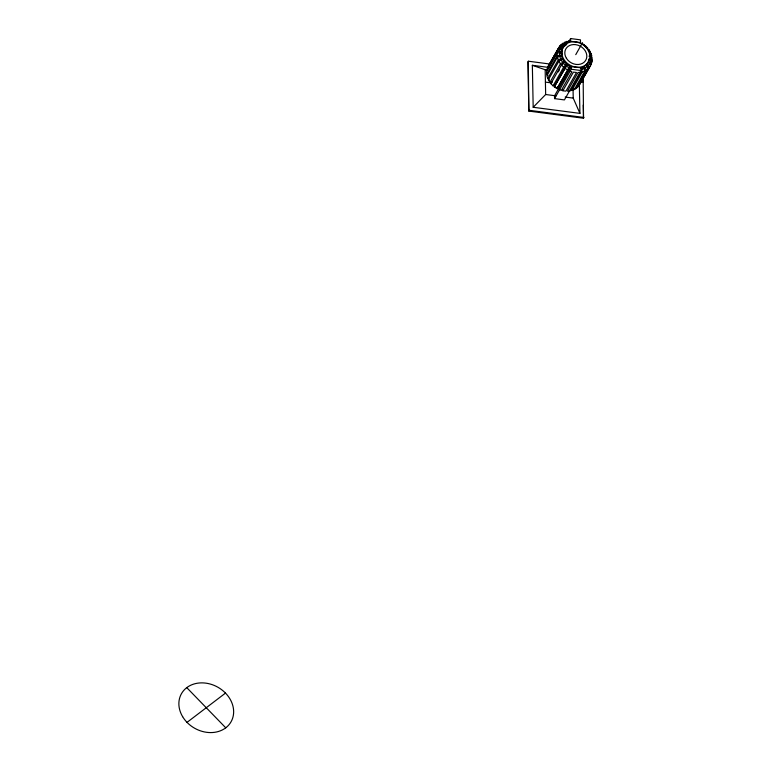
<?xml version="1.0" encoding="UTF-8"?>
<svg xmlns="http://www.w3.org/2000/svg" width="771" height="771" viewBox="0 0 771 771"><rect width="100%" height="100%" fill="white"/><g stroke="black" fill="none" stroke-linecap="round" stroke-linejoin="round"><path stroke-width="1.16" d="M580.92 72.204L577.999 72.522L567.446 91.171L570.367 90.853L580.92 72.204L580.939 70.498M557.327 51.628L558.059 49.093L560.334 48.814L562.088 49.469L561.355 52.004L559.601 51.349L557.327 51.628L546.774 70.267L547.506 67.742L558.059 49.093M559.601 51.349L560.334 48.814M571.764 67.414L570.347 66.701L568.95 70.643L558.397 89.291L561.346 90.38L571.899 71.732L568.95 70.643M580.669 82.796L581.401 80.271M589.988 62.586L590.721 60.051L588.967 59.396L588.234 61.931L589.988 62.586L591.222 64.147L578.635 86.169L590.653 65.362L589.593 63.424L588.013 62.403L586.288 65.651M591.222 64.147L591.955 61.622L590.721 60.051M549.704 64.003L528.308 61.208L527.875 61.979L528.848 111.091L583.512 118.233L583.165 77.929M558.628 47.879L548.075 66.528L560.093 45.72L562.204 45.817L563.784 46.829L562.31 48.997L560.729 47.975L558.628 47.879L560.093 45.72M550.465 63.386L551.641 61.314M552.807 59.242L556.325 53.026M557.5 50.953L561.018 44.737L563.129 43.089L564.95 43.484L566.251 44.805L564.141 46.453L562.84 45.132L561.018 44.737M546.649 74.353L557.202 55.705L561.346 55.252L561.288 52.524L557.154 52.977L546.6 71.626L546.649 74.353L547.94 75.51M547.718 78.497L558.271 59.849L562.271 58.538L561.433 55.801L557.433 57.112L546.88 75.76L547.718 78.497L548.942 79.22M560.777 53.43L561.943 51.368M528.848 111.091L528.308 61.208M568.853 41.586L570.579 38.55L580.447 39.841L580.505 42.569L570.627 41.277L570.579 38.55M560.835 56.158L562.001 54.095M552.479 82.121L549.906 82.42L548.335 79.856L558.888 61.208L562.512 59.068L564.073 61.632L562.338 64.706M549.906 82.42L560.459 63.771L564.073 61.632M550.87 83.644L561.423 64.995L564.449 62.114L566.637 64.321L555.043 84.81L553.058 85.851L550.87 83.644L551.602 83.586M558.281 71.876L559.438 69.833M553.058 85.851L563.601 67.202L566.637 64.321M554.301 86.863L567.128 64.716L569.779 66.422L558.185 86.911L556.961 88.569L554.301 86.863L567.128 64.716M575.754 54.654L582.51 42.713M556.961 88.569L569.779 66.422M570.347 66.701L558.753 87.19L558.397 89.291M558.522 88.8L554.513 95.893L554.561 98.621L564.43 99.912L581.055 70.527L581.006 67.8L571.138 66.508L569.991 68.542M562.531 81.707L564.825 77.659M565.972 75.635L567.119 73.602M554.561 98.621L571.186 69.245L571.138 66.508M562.878 90.756L573.431 72.108L576.467 72.503L565.924 91.151L562.878 90.756L562.329 90.053M582.915 68.648L584.071 66.595L586.182 64.947L588.263 68.503L577.71 87.152L575.6 88.8L573.778 88.405M571.793 90.506L582.336 71.857L580.997 67.887L583.599 66.865L584.938 70.836L574.395 89.484L571.793 90.506L570.338 89.899M575.6 88.8L586.153 70.151L588.263 68.503M590.962 62.335L592.128 60.263L592.08 57.536L590.788 56.379L588.977 56.148M590.779 63.694L591.955 61.622M560.729 47.975L562.204 45.817M589.179 67.52L588.119 65.583L589.593 63.424M587.454 63.598L586.538 64.571L588.119 65.583M533.185 107.275L545.656 94.505L545.164 69.737L532.347 65.294L533.185 107.275L579.917 113.376L579.349 84.588M562.84 45.132L564.95 43.484M586.153 70.151L585.372 67.915L587.483 66.267M187.025 722.369L225.498 693.09M565.789 43.012L568.391 41.991L566.936 41.383L564.333 42.405L565.789 43.012L566.724 44.535M581.932 69.409L584.534 68.388M582.336 71.857L584.938 70.836M570.309 40.824L568.362 41.036L569.383 41.75M589.034 58.875L590.846 59.107L592.128 60.263M571.186 69.245L581.055 70.527M532.347 65.294L548.701 67.424M545.164 69.737L547.458 70.036M545.405 82.121L551.149 82.873M545.656 94.505L555.997 95.855M565.182 97.059L573.229 98.11L579.917 113.376M529.282 110.32L583.955 117.462M548.335 79.856L549.366 80.174M557.616 86.622L559.322 87.48M566.251 65.998L568.902 67.713M564.854 68.214L567.504 69.92M554.657 86.497L557.308 88.202M584.071 66.595L585.372 67.915M563.196 63.097L565.384 65.304M561.423 64.995L563.601 67.202M186.765 687.636L225.758 727.824M560.96 59.675L562.531 62.239M558.888 61.208L560.459 63.771M559.698 55.994L560.536 58.731M557.433 57.112L558.271 59.849M580.332 42.607L580.418 43.195M590.788 56.379L590.846 59.107M582.731 78.709L582.799 82.304M583.252 105.058L583.512 118.233M573.075 90.226L573.229 98.11M559.476 52.293L559.534 55.02M557.154 52.977L557.202 55.705M562.184 49.498L562.319 56.032A14.62 12.095 29.5 0 0 584.081 65.93A14.62 12.095 29.5 0 0 583.666 45.258A14.62 12.095 29.5 0 0 562.184 49.498M581.777 43.321L581.421 43.687L584.428 45.026L581.777 43.321M585.671 46.038L584.938 46.096L587.126 48.303L587.859 48.245L585.671 46.038M588.822 49.469L587.791 49.161L589.362 51.724L590.393 52.033L588.822 49.469M591.01 53.392L589.786 52.669L590.625 55.406L591.849 56.129L591.01 53.392M566.386 58.239A11.459 9.474 29.5 0 0 585.449 60.726A11.459 9.474 29.5 0 0 575.619 44.651A11.459 9.474 29.5 0 0 566.386 58.239M182.631 716.673A28.508 23.573 29.5 0 0 230.076 723.343A28.508 23.573 29.5 0 0 206.079 683.173A28.508 23.573 29.5 0 0 182.631 716.673"/></g></svg>
